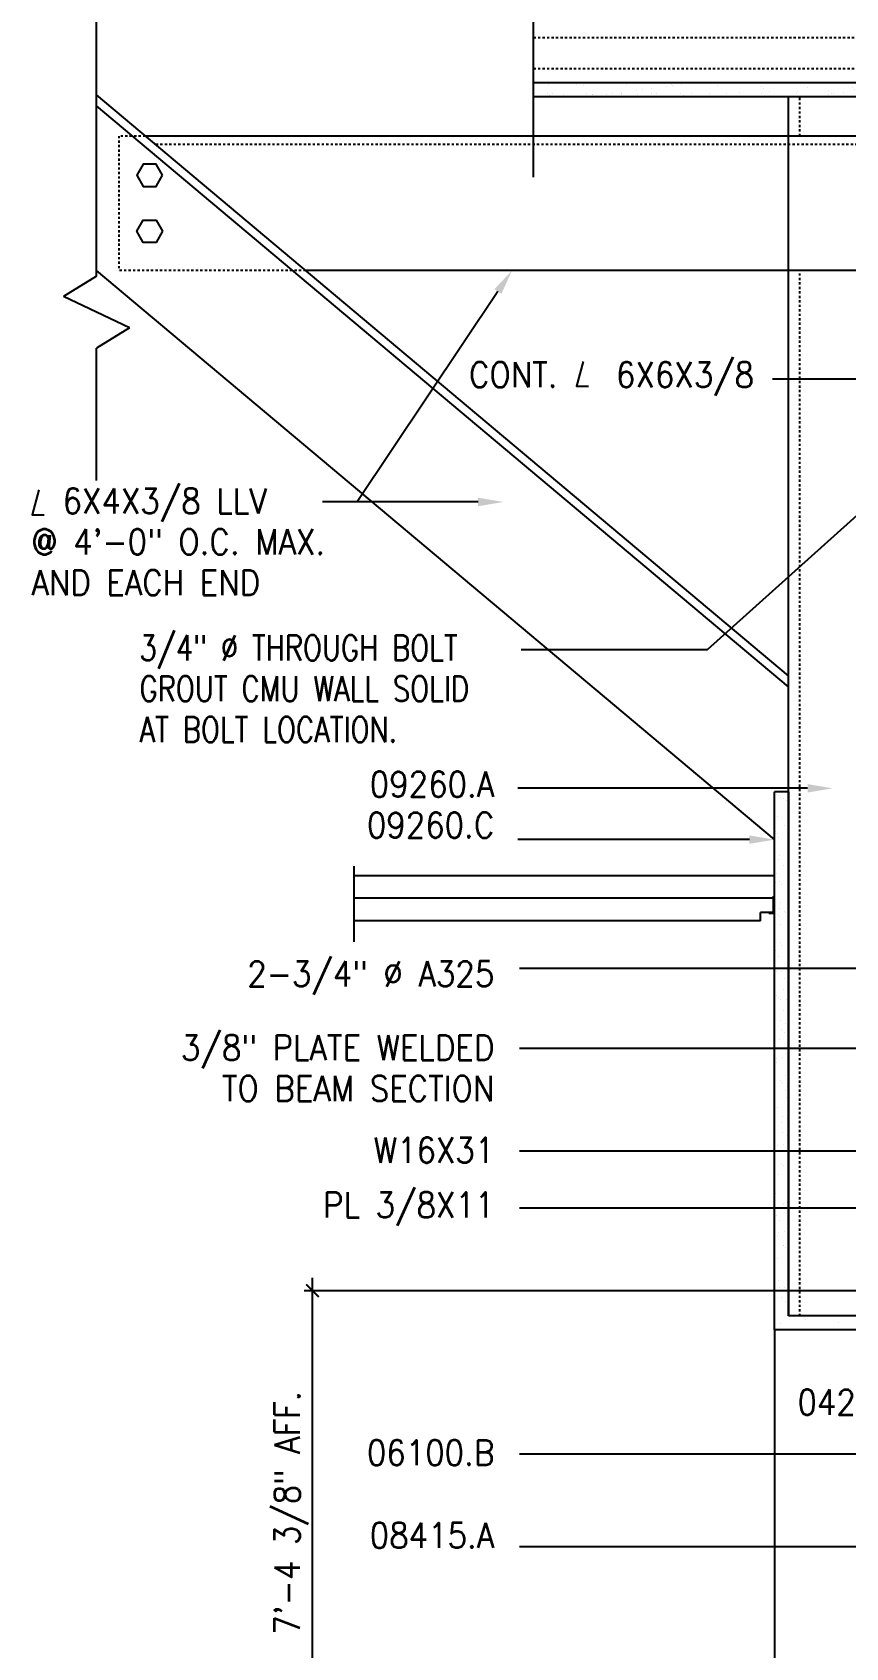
# Model space of a CAD drawing. Extents: x 10 to 698, y 9 to 300.
# Drawn here: x 173.6 to 209.9, y 164.1 to 236.1 of the extents above; entities that cross this region are included whole.
import ezdxf
from ezdxf.enums import TextEntityAlignment as Align

# ---------------------------------------------------------------- set-up
doc = ezdxf.new("R2010")
doc.units = 0
doc.header["$LTSCALE"] = 0.5
doc.header["$MEASUREMENT"] = 0
doc.linetypes.add('HIDDEN2', pattern=[0.1875, 0.125, -0.0625])
doc.layers.get('0').update_dxf_attribs({"linetype": 'CONTINUOUS'})
for name, color, linetype in [('A-ANNO-DIMS', 7, 'CONTINUOUS'), ('A-ANNO-NOTE', 7, 'CONTINUOUS'), ('A-ANNO-SYMB', 7, 'CONTINUOUS'), ('A-SECT-MBND', 2, 'CONTINUOUS'), ('A-SECT-MCUT', 2, 'CONTINUOUS'), ('A-SECT-PATT', 8, 'CONTINUOUS')]:
    doc.layers.add(name, color=color, linetype=linetype)
doc.styles.add('NOTE', font='romans.shx', dxfattribs={"width": 0.9})

# ---------------------------------------------------------------- blocks, each defined once
blk = doc.blocks.new('_ARCHTICK')
at = {"color": 0, "linetype": 'ByBlock'}
blk.add_lwpolyline([(-0.5, -0.5, 0.15, 0.15, 0), (0.5, 0.5, 0.15, 0.15, 0)], format="xyseb", dxfattribs=at)
blk = doc.blocks.new('*X318')
at = {"color": 0}
for p, q in [((206.782, 202.123), (206.782, 202.123)), ((206.858, 202.075), (206.858, 202.075)), ((206.943, 202.012), (206.943, 202.012)), ((207.069, 201.941), (207.069, 201.941)), ((207.218, 201.843), (207.218, 201.843)), ((207.31, 201.759), (207.31, 201.759)), ((206.814, 201.16), (206.814, 201.16)), ((206.739, 200.465), (206.739, 200.465)), ((206.832, 200.381), (206.832, 200.381)), ((207.143, 200.744), (207.143, 200.744)), ((207.262, 200.823), (207.262, 200.823)), ((206.845, 200.196), (206.845, 200.196)), ((207.267, 199.982), (207.267, 199.982)), ((206.877, 199.233), (206.877, 199.233)), ((206.925, 199.421), (206.925, 199.421)), ((207.079, 198.951), (207.079, 198.951)), ((206.724, 198.182), (206.724, 198.182)), ((206.788, 198.604), (206.788, 198.604)), ((206.908, 198.269), (206.908, 198.269)), ((206.98, 198.133), (206.98, 198.133)), ((207.286, 198.148), (207.286, 198.148)), ((206.719, 198.099), (206.719, 198.099)), ((206.808, 196.77), (206.808, 196.77)), ((206.917, 197.064), (206.917, 197.064)), ((206.94, 197.306), (206.94, 197.306)), ((207.127, 196.93), (207.127, 196.93)), ((207.18, 196.865), (207.18, 196.865)), ((206.9, 196.686), (206.9, 196.686)), ((206.971, 196.343), (206.971, 196.343)), ((206.962, 195.542), (206.962, 195.542)), ((207.003, 195.379), (207.003, 195.379)), ((206.733, 195.192), (206.733, 195.192)), ((206.857, 194.909), (206.857, 194.909)), ((206.757, 194.22), (206.757, 194.22)), ((207.017, 194.254), (207.017, 194.254)), ((207.034, 194.416), (207.034, 194.416)), ((207.137, 193.94), (207.137, 193.94)), ((206.782, 193.171), (206.782, 193.171)), ((207.066, 193.452), (207.066, 193.452)), ((206.876, 193.075), (206.876, 193.075)), ((206.968, 192.991), (206.968, 192.991)), ((207.097, 192.489), (207.097, 192.489)), ((207.218, 192.986), (207.218, 192.986)), ((206.975, 192.053), (206.975, 192.053)), ((206.999, 191.663), (206.999, 191.663)), ((207.186, 191.919), (207.186, 191.919)), ((206.925, 191.214), (206.925, 191.214)), ((207.129, 191.526), (207.129, 191.526)), ((206.794, 190.341), (206.794, 190.341)), ((207.054, 190.376), (207.054, 190.376)), ((207.16, 190.562), (207.16, 190.562)), ((206.791, 190.181), (206.791, 190.181)), ((207.192, 189.599), (207.192, 189.599)), ((206.944, 189.38), (206.944, 189.38)), ((207.037, 189.296), (207.037, 189.296)), ((207.195, 188.929), (207.195, 188.929)), ((207.255, 189.107), (207.255, 189.107)), ((206.84, 188.16), (206.84, 188.16)), ((207.223, 188.635), (207.223, 188.635)), ((206.993, 187.519), (206.993, 187.519)), ((207.036, 187.784), (207.036, 187.784)), ((207.255, 187.672), (207.255, 187.672)), ((207.033, 187.042), (207.033, 187.042)), ((207.244, 186.908), (207.244, 186.908)), ((207.286, 186.708), (207.286, 186.708)), ((206.831, 186.463), (206.831, 186.463)), ((207.091, 186.497), (207.091, 186.497)), ((206.715, 185.282), (206.715, 185.282)), ((206.85, 185.17), (206.85, 185.17)), ((207.013, 185.686), (207.013, 185.686)), ((207.105, 185.601), (207.105, 185.601)), ((207.292, 185.229), (207.292, 185.229)), ((206.746, 184.319), (206.746, 184.319)), ((207.062, 183.825), (207.062, 183.825)), ((207.074, 183.905), (207.074, 183.905)), ((207.253, 183.917), (207.253, 183.917)), ((206.778, 183.356), (206.778, 183.356)), ((206.898, 183.149), (206.898, 183.149)), ((206.809, 182.392), (206.809, 182.392)), ((206.868, 182.584), (206.868, 182.584)), ((207.128, 182.618), (207.128, 182.618)), ((207.081, 181.991), (207.081, 181.991)), ((207.091, 182.031), (207.091, 182.031)), ((207.173, 181.906), (207.173, 181.906)), ((207.302, 181.897), (207.302, 181.897)), ((206.841, 181.429), (206.841, 181.429)), ((206.695, 180.528), (206.695, 180.528)), ((206.872, 180.465), (206.872, 180.465)), ((206.908, 180.158), (206.908, 180.158)), ((207.13, 180.13), (207.13, 180.13)), ((207.111, 180.027), (207.111, 180.027))]:
    blk.add_line(p, q, dxfattribs=at)
blk = doc.blocks.new('*X317')
at = {"color": 0}
for p, q in [((206.704, 179.973), (206.704, 179.973)), ((207.013, 179.674), (207.013, 179.674)), ((207.197, 179.505), (207.197, 179.505)), ((207.263, 179.541), (207.263, 179.541)), ((208.067, 178.708), (208.067, 178.708)), ((217.429, 178.69), (217.429, 178.69)), ((217.873, 178.854), (217.873, 178.854)), ((206.935, 178.538), (206.935, 178.538)), ((209.245, 178.278), (209.245, 178.278)), ((209.553, 178.572), (209.553, 178.572)), ((212.068, 178.673), (212.068, 178.673)), ((212.111, 178.56), (212.111, 178.56)), ((212.253, 178.504), (212.253, 178.504)), ((212.359, 178.284), (212.359, 178.284)), ((213.823, 178.321), (213.823, 178.321)), ((214.812, 178.657), (214.812, 178.657)), ((215.181, 178.5), (215.181, 178.5)), ((215.473, 178.289), (215.473, 178.289)), ((215.702, 178.568), (215.702, 178.568)), ((216.129, 178.585), (216.129, 178.585)), ((216.514, 178.675), (216.514, 178.675)), ((218.587, 178.295), (218.587, 178.295))]:
    blk.add_line(p, q, dxfattribs=at)
blk = doc.blocks.new('*X314')
at = {"color": 0}
for p, q in [((196.062, 233.859), (196.062, 233.859)), ((196.587, 233.803), (196.587, 233.803)), ((197.866, 233.797), (197.866, 233.797)), ((198.063, 233.842), (198.063, 233.842)), ((198.155, 233.757), (198.155, 233.757)), ((199.217, 233.846), (199.217, 233.846)), ((199.862, 233.444), (199.862, 233.444)), ((200.093, 233.798), (200.093, 233.798)), ((200.525, 233.863), (200.525, 233.863)), ((200.541, 233.534), (200.541, 233.534)), ((200.801, 233.568), (200.801, 233.568)), ((201.208, 233.622), (201.208, 233.622)), ((201.804, 233.856), (201.804, 233.856)), ((201.887, 233.711), (201.887, 233.711)), ((202.094, 233.78), (202.094, 233.78)), ((202.147, 233.745), (202.147, 233.745)), ((202.186, 233.696), (202.186, 233.696)), ((202.554, 233.799), (202.554, 233.799)), ((204.124, 233.736), (204.124, 233.736)), ((205.14, 233.453), (205.14, 233.453)), ((206.125, 233.719), (206.125, 233.719)), ((206.217, 233.635), (206.217, 233.635)), ((206.449, 233.47), (206.449, 233.47)), ((207.728, 233.464), (207.728, 233.464)), ((208.155, 233.675), (208.155, 233.675)), ((209.078, 233.512), (209.078, 233.512)), ((209.744, 233.451), (209.744, 233.451)), ((210.156, 233.658), (210.156, 233.658)), ((210.248, 233.573), (210.248, 233.573)), ((210.387, 233.529), (210.387, 233.529)), ((210.423, 233.54), (210.423, 233.54)), ((210.683, 233.574), (210.683, 233.574)), ((211.09, 233.628), (211.09, 233.628)), ((211.666, 233.523), (211.666, 233.523)), ((211.769, 233.717), (211.769, 233.717)), ((212.029, 233.752), (212.029, 233.752)), ((212.186, 233.613), (212.186, 233.613)), ((212.436, 233.805), (212.436, 233.805)), ((213.016, 233.571), (213.016, 233.571)), ((214.186, 233.596), (214.186, 233.596)), ((214.279, 233.512), (214.279, 233.512)), ((214.325, 233.588), (214.325, 233.588)), ((215.604, 233.582), (215.604, 233.582)), ((216.217, 233.552), (216.217, 233.552)), ((216.955, 233.631), (216.955, 233.631)), ((218.217, 233.535), (218.217, 233.535)), ((218.263, 233.647), (218.263, 233.647)), ((218.31, 233.45), (218.31, 233.45)), ((196.56, 233.403), (196.56, 233.403)), ((196.652, 233.319), (196.652, 233.319)), ((196.763, 233.377), (196.763, 233.377)), ((197.263, 233.335), (197.263, 233.335)), ((198.32, 233.38), (198.32, 233.38)), ((198.516, 233.267), (198.516, 233.267)), ((198.572, 233.351), (198.572, 233.351)), ((198.59, 233.359), (198.59, 233.359)), ((199.195, 233.357), (199.195, 233.357)), ((199.455, 233.391), (199.455, 233.391)), ((199.851, 233.345), (199.851, 233.345)), ((199.877, 233.382), (199.877, 233.382)), ((200.088, 233.248), (200.088, 233.248)), ((200.591, 233.342), (200.591, 233.342)), ((200.683, 233.257), (200.683, 233.257)), ((201.202, 233.394), (201.202, 233.394)), ((201.434, 233.385), (201.434, 233.385)), ((201.645, 233.251), (201.645, 233.251)), ((202.51, 233.41), (202.51, 233.41)), ((202.621, 233.297), (202.621, 233.297)), ((202.991, 233.388), (202.991, 233.388)), ((203.202, 233.254), (203.202, 233.254)), ((203.789, 233.404), (203.789, 233.404)), ((204.548, 233.391), (204.548, 233.391)), ((204.622, 233.28), (204.622, 233.28)), ((204.759, 233.256), (204.759, 233.256)), ((206.105, 233.394), (206.105, 233.394)), ((206.316, 233.259), (206.316, 233.259)), ((207.662, 233.396), (207.662, 233.396)), ((207.873, 233.262), (207.873, 233.262)), ((208.398, 233.274), (208.398, 233.274)), ((209.077, 233.363), (209.077, 233.363)), ((209.22, 233.399), (209.22, 233.399)), ((209.337, 233.397), (209.337, 233.397)), ((209.43, 233.265), (209.43, 233.265)), ((210.777, 233.402), (210.777, 233.402)), ((210.987, 233.268), (210.987, 233.268)), ((212.334, 233.405), (212.334, 233.405)), ((212.545, 233.271), (212.545, 233.271)), ((213.891, 233.408), (213.891, 233.408)), ((214.102, 233.273), (214.102, 233.273)), ((215.448, 233.411), (215.448, 233.411)), ((215.659, 233.276), (215.659, 233.276)), ((217.005, 233.413), (217.005, 233.413)), ((217.216, 233.279), (217.216, 233.279)), ((218.28, 233.28), (218.28, 233.28))]:
    blk.add_line(p, q, dxfattribs=at)

msp = doc.modelspace()

# ---------------------------------------------------------------- linework, layer by layer
at = {"layer": 'A-ANNO-DIMS'}
msp.add_line((186.07729004, 152.6057953), (186.07729004, 180.57180347), dxfattribs=at)
at = {"layer": 'A-ANNO-DIMS', "linetype": 'ByBlock'}
msp.add_line((218.4394367, 179.99668389), (185.70229004, 179.99668389), dxfattribs=at)
at = {"layer": 'A-ANNO-NOTE'}
for p, q in [((194.35093065, 224.56183486), (188.06666862, 215.17479204)), ((193.4678805, 215.17479204), (186.531089, 215.17479204)), ((208.15844467, 202.40331333), (195.23890787, 202.40331333)), ((205.5644367, 200.11392005), (195.23890787, 200.11392005)), ((218.34507384, 194.36547659), (195.31056084, 194.36547659)), ((215.8144367, 190.80244467), (195.31056084, 190.80244467)), ((223.1269367, 186.22140296), (195.31056084, 186.22140296))]:
    msp.add_line(p, q, dxfattribs=at)
at = {"layer": 'A-ANNO-NOTE', "flags": 128}
for points in [[(222.81781092, 225.74591589), (203.68018257, 208.58408421), (195.38444625, 208.58408421)], [(217.19454684, 224.87480631), (212.04869011, 220.65476452), (206.59096842, 220.65476452)], [(218.80293753, 181.04939457), (215.32220568, 183.67637966), (195.31056084, 183.67637966)], [(219.20384022, 178.72421544), (212.64063033, 172.70759037), (195.31056084, 172.70759037)], [(218.97603315, 175.01058024), (212.72499527, 168.57684939), (195.31056084, 168.57684939)]]:
    msp.add_lwpolyline(points, dxfattribs=at)
at = {"layer": 'A-ANNO-NOTE'}
for points in [[(198.14534945, 221.4418632), (197.85987726, 220.33537878), (198.38716725, 220.33537878)], [(173.86626112, 215.71459105), (173.58078893, 214.60810663), (174.10807892, 214.60810663)]]:
    msp.add_lwpolyline(points, dxfattribs=at)
at = {"layer": 'A-ANNO-NOTE', "linetype": 'Continuous', "extrusion": (0, 0, -1)}
for points in [[(-194.19512248, 224.66614241), (-194.97677591, 225.49668389), (-194.50673882, 224.45752732)], [(-193.4678805, 215.36229204), (-194.5928805, 215.17479204), (-193.4678805, 214.98729204)], [(-208.15844467, 202.59081333), (-209.28344467, 202.40331333), (-208.15844467, 202.21581333)], [(-205.5644367, 200.30142005), (-206.6894367, 200.11392005), (-205.5644367, 199.92642005)]]:
    msp.add_solid(points, dxfattribs=at)
at = {"layer": 'A-ANNO-SYMB'}
for p, q in [((195.9394367, 229.65922065), (195.9394367, 248.9691493)), ((176.4394367, 225.24668389), (176.4394367, 237.67028816)), ((176.4394367, 225.24668389), (174.96867939, 224.33408916)), ((177.910194, 222.94602931), (174.96867939, 224.33408916)), ((177.910194, 222.94602931), (176.4394367, 222.03343457)), ((176.4394367, 216.12907619), (176.4394367, 222.03343457)), ((187.9394367, 195.55543077), (187.9394367, 198.93726693))]:
    msp.add_line(p, q, dxfattribs=at)
at = {"layer": 'A-SECT-MBND', "linetype": 'HIDDEN2'}
for p, q in [((218.4394367, 235.87168389), (195.9394367, 235.87168389)), ((218.4394367, 234.49668389), (195.9394367, 234.49668389)), ((207.8144367, 231.49668389), (207.8144367, 233.24668389)), ((177.4394367, 231.49668389), (177.4394367, 225.49668389)), ((178.6232581, 231.49668389), (177.4394367, 231.49668389)), ((217.1894367, 231.12168389), (179.0701657, 231.12168389)), ((185.77377966, 225.49668389), (177.4394367, 225.49668389)), ((207.8144367, 178.87168389), (207.8144367, 225.49668389))]:
    msp.add_line(p, q, dxfattribs=at)
at = {"layer": 'A-SECT-MBND'}
for p, q in [((218.4394367, 233.87168389), (195.9394367, 233.87168389)), ((207.3144367, 207.42192652), (176.4394367, 233.32912763)), ((207.3144367, 206.93239878), (176.4394367, 232.8395999)), ((218.4394367, 233.24668389), (195.9394367, 233.24668389)), ((207.3144367, 178.87168389), (207.3144367, 233.24668389)), ((217.5644367, 231.49668389), (178.6232581, 231.49668389)), ((206.6894367, 200.11392005), (176.4394367, 225.49668389)), ((217.1894367, 225.49668389), (185.77377966, 225.49668389)), ((206.6894367, 178.24668389), (206.6894367, 151.99668389))]:
    msp.add_line(p, q, dxfattribs=at)
for points in [[(179.39178697, 229.74668389), (179.10311183, 230.24668389), (178.52576156, 230.24668389), (178.23708643, 229.74668389), (178.52576156, 229.24668389), (179.10311183, 229.24668389)], [(179.39178697, 227.24668389), (179.10311183, 226.74668389), (178.52576156, 226.74668389), (178.23708643, 227.24668389), (178.52576156, 227.74668389), (179.10311183, 227.74668389)]]:
    msp.add_lwpolyline(points, close=True, dxfattribs=at)
at = {"layer": 'A-SECT-MCUT'}
for p, q in [((206.6894367, 178.24668389), (206.6894367, 202.24668389)), ((207.3144367, 202.24668389), (206.6894367, 202.24668389)), ((207.3144367, 202.24668389), (207.3144367, 178.87168389)), ((206.6894367, 198.49668389), (187.9394367, 198.49668389)), ((206.5956867, 197.49668389), (187.9394367, 197.49668389)), ((206.5956867, 196.87168389), (206.0644367, 196.87168389)), ((206.0644367, 196.49668389), (206.0644367, 196.87168389)), ((206.0644367, 196.49668389), (187.9394367, 196.49668389)), ((230.1894367, 178.87168389), (207.3144367, 178.87168389)), ((218.6894367, 178.24668389), (206.6894367, 178.24668389))]:
    msp.add_line(p, q, dxfattribs=at)
msp.add_lwpolyline([(206.6425617, 197.60605889, 0.09375, 0.09375, 0), (206.6425617, 196.82480889, 0.09375, 0.09375, 0), (206.42054284, 196.82480889, 0.09375, 0.09375, 0)], format="xyseb", dxfattribs=at)

# ---------------------------------------------------------------- block references
at = {"layer": 'A-ANNO-DIMS', "linetype": 'ByBlock', "xscale": 0.5625, "yscale": 0.5625, "zscale": 0.5625, "rotation": 90}
msp.add_blockref('_ARCHTICK', (186.07729004, 179.99668389), dxfattribs=at)
at = {"layer": 'A-SECT-PATT', "linetype": 'Continuous'}
for name in ['*X314', '*X318', '*X317']:
    msp.add_blockref(name, (0, 0), dxfattribs=at)

# ---------------------------------------------------------------- texts
at = {"layer": 'A-ANNO-DIMS', "linetype": 'ByBlock', "style": 'NOTE', "width": 0.9}
msp.add_text('7\'-4 3/8" AFF.', height=1.125, rotation=90, dxfattribs=at).set_placement((185.51479004, 164.65792614))
at = {"layer": 'A-ANNO-NOTE', "style": 'NOTE', "width": 0.9}
for s, p in [('CONT.   6X6X3/8', (205.77693439, 220.287889)), ('09260.A', (194.18725015, 202.0219553)), ('09260.C', (194.18725015, 200.20052672)), ('2-3/4" %%C A325', (194.18725015, 193.5702094)), ('3/8" PLATE WELDED', (194.18725015, 190.27508747)), ('TO BEAM SECTION', (194.18725015, 188.45365889)), ('W16X31', (194.18725015, 185.70147815)), ('PL 3/8X11', (194.18725015, 183.25954735)), ('04200.N', (213.43727074, 174.46006393)), ('06100.B', (194.18725015, 172.20815459)), ('08415.A', (194.18725015, 168.52522051))]:
    msp.add_text(s, height=1.125, dxfattribs=at).set_placement(p, align=Align.RIGHT)
at = {"layer": 'A-ANNO-NOTE', "style": 'NOTE'}
for s, width, p in [('  6X4X3/8 LLV', 0.9, (173.54005139, 214.65690901)), ('@ 4\'-0" O.C. MAX.', 0.9, (173.54005139, 212.83548044)), ('AND EACH END', 0.9, (173.54005139, 211.01405187)), ('3/4" %%C THROUGH BOLT', 0.8, (178.36181196, 208.10674324)), ('GROUT CMU WALL SOLID', 0.8, (178.36181196, 206.28531466)), ('AT BOLT LOCATION.', 0.8, (178.36181196, 204.46388609))]:
    msp.add_text(s, height=1.125, dxfattribs=dict(at, width=width)).set_placement(p)

doc.saveas('drawing.dxf')
